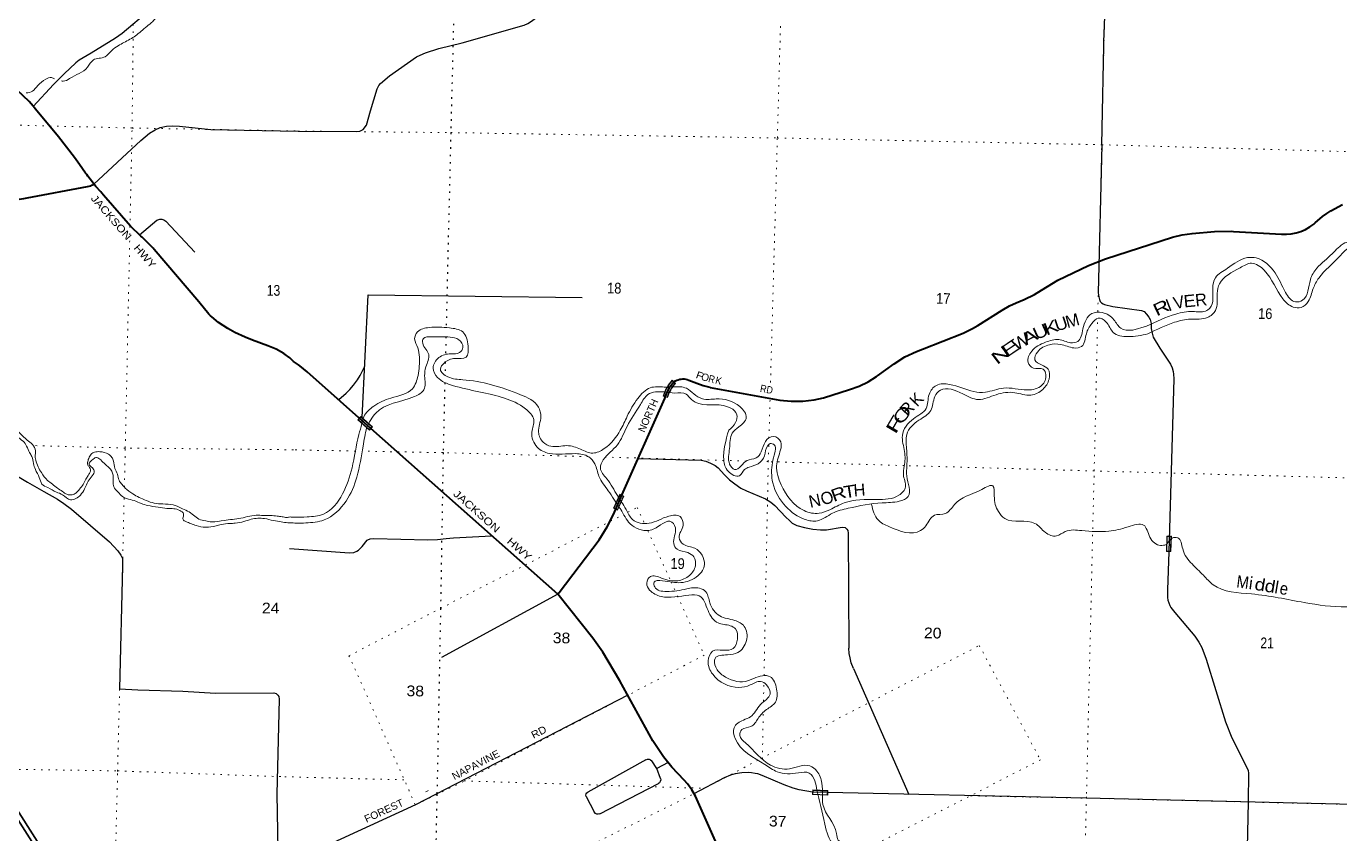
# Model space of a CAD drawing. Header units: feet. Extents: x -518066 to -250644, y -364975 to -177792.
# Drawn here: x -477244 to -455800, y -329137 to -315960 of the extents above; entities that cross this region are included whole.
import ezdxf
from ezdxf.enums import TextEntityAlignment as Align

# ---------------------------------------------------------------- set-up
doc = ezdxf.new("R2010")
doc.units = ezdxf.units.FT
doc.header["$LTSCALE"] = 80
doc.linetypes.add('DOTTED', pattern=[1.5, 0.3, -1.2])
for name, color, linetype, lineweight in [('18', 7, 'Continuous', 35), ('26', 7, 'Continuous', 40), ('29', 7, 'Continuous', 25), ('30', 7, 'Continuous', 13), ('31', 7, 'Continuous', 13), ('39', 7, 'Continuous', 13), ('41', 7, 'Continuous', 13), ('6', 7, 'DOTTED', 25), ('61', 7, 'Continuous', 13), ('7', 7, 'DOTTED', 13)]:
    doc.layers.add(name, color=color, linetype=linetype, lineweight=lineweight)
doc.layers.add('27', color=7, linetype='Continuous')

msp = doc.modelspace()

# ---------------------------------------------------------------- linework, layer by layer
at = {"layer": '18'}
for points in [[(-476594.17, -330004.58), (-479014.85, -326202.63), (-479027.69, -326182.47), (-479045.99, -326152.63), (-479156.45, -325972.57), (-479276.67, -325727.52), (-479288.78, -325702.84), (-479299.7, -325677.52), (-479520.97, -325164.24), (-480303.14, -323349.87)], [(-477002.67, -329502.63), (-479078.11, -326242.91), (-479089.29, -326225.36), (-479109.19, -326192.91), (-479221.97, -326009.08), (-479345.59, -325757.1), (-479357.86, -325732.07), (-479368.63, -325707.1), (-479598.41, -325174.09), (-480313.53, -323515.25)]]:
    msp.add_lwpolyline(points, dxfattribs=at)
at = {"layer": '26'}
msp.add_line((-468563.83, -325226.13), (-471616.12, -322523.04), dxfattribs=at)
for points in [[(-472883.3, -321428.41), (-472943.52, -321373.32), (-472976.99, -321342.93), (-472993.52, -321331.86), (-473037.94, -321302.13), (-473165.38, -321231.25), (-473299.53, -321174.09), (-473549.21, -321080.85), (-473672.2, -321034.87), (-473838.65, -320955.01), (-473956.12, -320892.41), (-474104.17, -320795.13), (-474216.25, -320703.38), (-474238.71, -320684.99), (-474261.42, -320657.91), (-474428.92, -320458.13), (-475154.24, -319604.82), (-475173.79, -319581.82), (-475200.49, -319555.12), (-475321.64, -319433.98), (-475352.68, -319402.94), (-475371.64, -319384.69), (-475542.62, -319220.08), (-475981.02, -318713.45), (-476009.15, -318680.93), (-476025.25, -318663.45), (-476109.23, -318572.26), (-476238.22, -318405.29), (-476257.34, -318380.54), (-476275.81, -318355.29), (-476376.1, -318218.23), (-476456.44, -318098.97), (-476716.16, -317766.4), (-477093.3, -317312.79), (-477114.09, -317287.79), (-477134.24, -317262.79), (-477199.38, -317189.21), (-477393.77, -317001.36)], [(-476140.51, -318534.9), (-476147.23, -318539.96), (-476164.92, -318551.35), (-476183.69, -318560.82), (-476198.7, -318566.52), (-476222.7, -318573.36), (-476248.7, -318578.3), (-477237.64, -318765.84), (-477264.57, -318770.95), (-477287.64, -318774.59), (-477356.96, -318785.55), (-477433.12, -318780.66), (-480826.35, -318207.36)], [(-466671.69, -321764.72), (-466645.06, -321747.35), (-466623.78, -321736.32), (-466600.27, -321727.1), (-466575.93, -321720.4), (-466551.03, -321716.27), (-466525.82, -321714.77), (-466500.6, -321715.91), (-466478, -321719.32), (-466453.07, -321725.46), (-466428, -321735.01), (-466381.85, -321752.58), (-466297.36, -321786.66), (-466193.56, -321824.62), (-466086.37, -321851.53), (-466078.91, -321852.97), (-464941.93, -322062.64), (-464754.82, -322080.01), (-464566.92, -322077.73), (-464380.29, -322055.83), (-464226.95, -322022.68), (-463801.88, -321886.82), (-463648.47, -321831.58), (-463501.68, -321760.6), (-463363.11, -321674.67), (-463346.76, -321663.16), (-463076.02, -321466.21), (-462898.32, -321356.92), (-462710.17, -321266.8), (-462611.41, -321228.75), (-461949.91, -320966.74), (-461793.64, -320894.46), (-461706.56, -320845.07), (-461309.92, -320592.96), (-461193.83, -320524.72), (-461083.46, -320473.87), (-460954.81, -320421.05), (-460782.13, -320336.23), (-460737.6, -320310.56), (-460401.56, -320104.07), (-459901.07, -319862.88), (-459623.61, -319755.69), (-458531.04, -319403.41), (-458371.87, -319362.92), (-458209.71, -319339.32), (-457847.04, -319310.93), (-457566.78, -319305.68), (-457532.29, -319307.07), (-456753.16, -319354.11), (-456671.85, -319354.88), (-456590.91, -319347.15), (-456511.22, -319331), (-456433.65, -319306.61), (-456359.06, -319274.25), (-456288.26, -319234.27), (-456222.02, -319187.1), (-456201.33, -319170.08), (-456080.38, -319065.01), (-456012.82, -319013.14), (-455947.09, -318972.41), (-455753.85, -318870.37)], [(-471616.12, -322523.04), (-472656.83, -321601.4), (-472780.01, -321502.2), (-472801.64, -321486.86), (-472883.3, -321428.41)], [(-467519.82, -323611.45), (-466821.35, -322036.36), (-466790.18, -321955.9), (-466736.15, -321843.93), (-466671.69, -321764.72)], [(-468563.83, -325226.13), (-468544.89, -325201.13), (-467891.67, -324338.93), (-467759.22, -324127.55), (-467659.58, -323926.6), (-467519.82, -323611.45)], [(-463998.62, -333759.22), (-464038.89, -333647.79), (-466316.92, -328524.66), (-466378.84, -328420.11), (-466451.34, -328322.61), (-466505.4, -328261.81), (-466705.77, -328048.99), (-466839.43, -327882.25), (-467014.99, -327618.92), (-467554.12, -326643.09), (-467832.55, -326175.84), (-467996.42, -325944.86), (-468563.83, -325226.13)]]:
    msp.add_lwpolyline(points, dxfattribs=at)
at = {"layer": '29'}
for p, q in [((-459687.03, -317893.63), (-459644.95, -316013.35)), ((-459687.03, -317893.63), (-459743.88, -320309.72)), ((-467260.36, -323012.3), (-466225.79, -323043.2)), ((-475672.69, -324771.73), (-475721.14, -326773.55)), ((-468563.83, -325226.13), (-470466.61, -326263.13)), ((-463737.74, -326438.89), (-462834.07, -328498.28)), ((-467130.28, -327930.78), (-468075.91, -328456.01)), ((-466949.33, -328072.39), (-467033.73, -327945.15)), ((-466766.59, -327973.11), (-466949.33, -328072.39)), ((-466887.65, -328234.18), (-466949.33, -328072.39)), ((-467877.91, -328810.25), (-466923.28, -328318.02)), ((-468104.37, -328531.44), (-467972.04, -328782.1)), ((-457296.21, -328619.05), (-457411.61, -334450.61))]:
    msp.add_line(p, q, dxfattribs=at)
for points in [[(-462206.26, -312591.5), (-459706.65, -312649.85), (-459690.29, -312650.24), (-459673.11, -312653.87), (-459662.38, -312661.92), (-459648.56, -312677.17), (-459625.21, -312719.83), (-459601.94, -312766.52), (-459588.61, -312804.15), (-459644.95, -316013.35)], [(-475229.47, -315695.38), (-475677.78, -316080.25), (-475785.47, -316153.52), (-476186.06, -316399.17), (-476379.89, -316515.53), (-476435.89, -316554.31), (-476625.42, -316735.32), (-476802.02, -316912.01), (-477129.38, -317269.71)], [(-472805.74, -317669.61), (-471853.44, -317678.86), (-471797.37, -317669.04), (-471741.29, -317642.86), (-471688.93, -317574.13), (-471621.63, -317342.25), (-471516.94, -316983.2), (-471490.78, -316928.5), (-471460.87, -316894.84), (-471315.04, -316766.27), (-470873.85, -316459.58), (-470814.03, -316431.06), (-470724.3, -316393.66), (-470507.43, -316324.94), (-470126.06, -316227.69), (-469116.56, -315943.45), (-469054.86, -315913.99), (-468997.85, -315876.59), (-468928.85, -315825.21)], [(-476140.51, -318534.9), (-475374.11, -317825.66), (-475230.36, -317704.98), (-475137.21, -317648.96), (-475058.06, -317612.32), (-474956.29, -317588.63), (-474859.92, -317584.31), (-474745.23, -317588.63), (-474232.65, -317644.65), (-473685.61, -317653.27), (-472805.72, -317669.06)], [(-475393.85, -319363.31), (-475110.82, -319125.01), (-475065.6, -319109.92), (-475031.14, -319109.92), (-474996.68, -319120.7), (-474966.52, -319142.25), (-474494.86, -319648.63)], [(-471759.54, -322343.47), (-471662.38, -320343.78), (-468170.6, -320386.22)], [(-459743.88, -320309.72), (-459736.01, -320374.64), (-459722.93, -320418.6), (-459709.83, -320451.33), (-459687.4, -320473.77), (-459663.09, -320490.6), (-459640.66, -320500.89), (-459506.04, -320534.56), (-459034.85, -320598.15), (-458995.59, -320616.86), (-458952.58, -320658), (-458918.93, -320704.76), (-458896.49, -320744.04), (-458881.53, -320809.5), (-458877.79, -320893.67), (-458864.7, -320969.41), (-458844.14, -321032.07), (-458739.43, -321215.37), (-458563.67, -321473.48), (-458533.75, -321534.26), (-458518.8, -321593.18), (-458513.18, -321637.13), (-458511.56, -321713.1)], [(-472143, -322050.22), (-472019.17, -321949.18), (-471959.35, -321889.33), (-471899.52, -321816.4), (-471835.96, -321730.38), (-471794.83, -321657.44), (-471718.18, -321505.97)], [(-458511.56, -321713.1), (-458592.2, -324533.96), (-458609.96, -325155.35)], [(-478247.46, -322813), (-478189.3, -322825.93), (-478140.84, -322845.33), (-477787.63, -323022.02), (-477747.79, -323047.88), (-477533.5, -323207.34), (-477444.12, -323269.82), (-477223.36, -323401.27), (-476956.3, -323552.11), (-476736.62, -323677.09), (-476628.94, -323746.03), (-476504.02, -323840.85), (-475888.06, -324370.94), (-475750.23, -324521.77), (-475698.53, -324590.72), (-475672.69, -324646.75), (-475672.69, -324771.73)], [(-466225.79, -323043.2), (-466151.74, -323056.25), (-466071.35, -323087.11), (-465998.44, -323125.45), (-465947.96, -323165.65), (-465843.27, -323281.6), (-465764.75, -323359.21), (-465675.01, -323427.47), (-465575.93, -323497.6), (-465484.32, -323543.41), (-465173.98, -323674.32), (-465087.98, -323726.69), (-465024.42, -323782.79), (-464844.95, -323969.8), (-464785.12, -324027.78), (-464740.25, -324067.05), (-464708.47, -324085.75), (-464661.73, -324104.45), (-464538.35, -324139.98), (-464401.87, -324166.17), (-464276.61, -324179.25), (-464179.4, -324175.51), (-463921.41, -324134.37), (-463876.54, -324140.92), (-463846.63, -324164.29), (-463831.67, -324189.55), (-463824.65, -324231.67)], [(-472946.29, -324480.98), (-471964.95, -324552.81), (-471897.65, -324545.33), (-471845.31, -324526.63), (-471819.13, -324510.73), (-471763.05, -324448.08), (-471677.05, -324347.1), (-471665.83, -324340.55), (-471628.44, -324324.66), (-471572.36, -324320.91), (-470689.95, -324339.62), (-470532.92, -324335.88), (-470390.83, -324320.91), (-470271.18, -324309.69), (-469646.77, -324276.03)], [(-463824.65, -324231.67), (-463823.76, -324239.95), (-463813.71, -326106.94)], [(-458609.96, -325155.35), (-458610.43, -325282.93), (-458604.82, -325324.08), (-458591.71, -325367.13), (-458574.9, -325411.98), (-458558.08, -325443.78), (-458494.48, -325524.24), (-458165.41, -325913.27), (-458101.85, -326009.56), (-458053.22, -326100.3), (-457978.43, -326287.34), (-457664.32, -327312.28), (-457559.61, -327574.13), (-457335.24, -328023.01), (-457297.85, -328107.16), (-457290.37, -328150.19), (-457297.93, -328619.01)], [(-463737.74, -326438.89), (-463774.58, -326348.04), (-463795.15, -326267.62), (-463808.23, -326196.55), (-463813.71, -326106.94)], [(-475721.14, -326773.55), (-475424.1, -326786.37), (-474686.3, -326808.86), (-474155.19, -326843.05), (-473204.48, -326835.82)], [(-473204.48, -326835.81), (-473163.61, -326851.12), (-473137.76, -326874.82), (-473122.69, -326896.37), (-473117.38, -326941.27)], [(-473117.38, -326941.27), (-473152.24, -328491.63), (-473133.28, -329703.12)], [(-467425.25, -326876.53), (-470891.73, -328664.93), (-473053.2, -329661.92)], [(-467130.28, -327930.78), (-467104.26, -327922.74), (-467075.3, -327921.34), (-467051.91, -327929.28), (-467033.73, -327945.15)], [(-466887.65, -328234.18), (-466884.59, -328259.36), (-466893.95, -328286.01), (-466906.09, -328305.18), (-466923.28, -328318.02)], [(-464407.47, -328459.61), (-464626.17, -328422.54), (-464725.25, -328395.43), (-464872.95, -328340.25), (-465231.9, -328186.9), (-465302.94, -328161.66), (-465342.2, -328152.31), (-465403.9, -328141.09), (-465452.51, -328138.28), (-465560.94, -328142.96), (-465673.12, -328160.72), (-465747.89, -328182.23), (-465848.85, -328224.31), (-466346.15, -328486.13)], [(-468104.37, -328531.44), (-468107.27, -328509.49), (-468103.53, -328487.98), (-468092.32, -328471.15), (-468075.91, -328456.01)], [(-441495.27, -328988.48), (-444066, -328920.3), (-449318.5, -328786.04), (-454655.84, -328682.41), (-459938.58, -328555.65), (-464407.47, -328459.61)], [(-467877.91, -328810.25), (-467910.04, -328819.93), (-467931.54, -328819), (-467952.1, -328806.84), (-467972.04, -328782.1)]]:
    msp.add_lwpolyline(points, dxfattribs=at)
at = {"layer": '31'}
for p, q in [((-458548.78, -324281.54), (-458555.77, -324531.44)), ((-458555.77, -324531.44), (-458630.74, -324529.34)), ((-464405.21, -328422.83), (-464155.43, -328433.23)), ((-464155.43, -328433.23), (-464158.56, -328508.16))]:
    msp.add_line(p, q, dxfattribs=at)
for points in [[(-458630.74, -324529.34), (-458623.75, -324279.44), (-458548.78, -324281.54)], [(-464158.56, -328508.16), (-464408.34, -328497.76), (-464405.21, -328422.83)]]:
    msp.add_lwpolyline(points, dxfattribs=at)
for points in [[(-458556.99, -324289.31), (-458615.97, -324287.65), (-458622.52, -324521.56), (-458563.54, -324523.22)], [(-464163.75, -328440.89), (-464397.54, -328431.15), (-464400.01, -328490.09), (-464166.22, -328499.83)]]:
    msp.add_lwpolyline(points, close=True, dxfattribs=at)
at = {"layer": '39'}
msp.add_line((-459177.63, -320921.05), (-458953.56, -320852.42), dxfattribs=at)
for points in [[(-476671.13, -316849.22), (-476640.1, -316855.3), (-476537.35, -316812.28), (-476244.53, -316626.8), (-476149, -316509.38), (-475957.9, -316457.32), (-475848.48, -316354.12), (-475745.36, -316276.95), (-475551.7, -316172.7), (-475462.83, -316115.46), (-475276.67, -315962.92), (-475179.52, -315881.67), (-475122.67, -315818.04), (-475014.85, -315698.18)], [(-458953.56, -320852.42), (-458474.53, -320656.33), (-458198.83, -320615.05), (-457991.94, -320606.7), (-457918.83, -320557.77), (-457873.11, -320237.07), (-457827.94, -320063.05), (-457634.59, -319909.77), (-457306.38, -319734.79), (-457163.99, -319741.36), (-456857.05, -319981.97), (-456683.99, -320302.57), (-456522.1, -320458.19), (-456407.2, -320430.11), (-456278.9, -320092.8), (-456173.32, -319907.8), (-455922.32, -319671.16), (-455716.55, -319496), (-455536.64, -319422.86), (-455399.11, -319131.93), (-455282.08, -318981.3), (-455168.73, -318927.07), (-455118.52, -318809.4), (-454984.93, -318745.48), (-454762.83, -318785.63), (-454658.7, -318799.55), (-454599.01, -318714.21), (-454568.37, -318568.07), (-454401.54, -318323.88), (-454168.2, -318179.36), (-453947.48, -318183.31), (-453781.42, -318214.42), (-453556.39, -318085.82), (-453266.25, -317791.6), (-453130.61, -317609.15), (-452962.19, -317389.11), (-452936.85, -317086.13), (-452836.45, -316852.81), (-452726.94, -316557.37), (-452636.51, -316319.85), (-452468.91, -316262.57), (-452208.86, -316313.45), (-452077.02, -316349.97), (-452027.61, -316278.51), (-452019.05, -316164.85)], [(-451936.4, -316166.66), (-451939.11, -316212.9), (-451955.25, -316388.32), (-452073.2, -316476.64), (-452311.39, -316438.21), (-452462.67, -316365.17), (-452562.35, -316441.75), (-452678.09, -316749.15), (-452804.28, -317080.47), (-452804.46, -317321.6), (-452919.83, -317492.36), (-453126.4, -317713.72), (-453214.06, -317907.08), (-453498.91, -318243.59), (-453759.44, -318335.38), (-453984.75, -318248.96), (-454173.54, -318255.62), (-454363.26, -318431.07), (-454511.17, -318741.91), (-454565.39, -318974.04), (-454679.34, -318947.89), (-454838.37, -318858.63), (-454960.38, -318834.34), (-455036.02, -318913.37), (-455118.06, -319014.38), (-455237.46, -319070.52), (-455291.21, -319159.99), (-455364.61, -319341.54), (-455477.73, -319498.26), (-455645.61, -319571.62), (-455802.66, -319715.5), (-456142, -320069.13), (-456233.26, -320238.3), (-456313.24, -320451.89), (-456429.36, -320550.28), (-456559.69, -320541.92), (-456728.01, -320410.3), (-457033, -319942.65), (-457241.74, -319826.37), (-457427.7, -319901.41), (-457763.4, -320160.66), (-457800.34, -320322.77), (-457829.16, -320595.55), (-457959.64, -320711.77), (-458233.1, -320739.03), (-458496.93, -320790.57), (-458931.85, -320978.47)], [(-477244.23, -317048.41), (-477143.28, -317020.29), (-477056.03, -316926.88), (-476924.55, -316823.93), (-476834.01, -316796.84), (-476781.16, -316818.49)], [(-466688.54, -321845.41), (-466466.15, -321867.62), (-466343.31, -321960.25), (-466206.19, -322039.07), (-465981.42, -322041.08), (-465596.21, -322166.54), (-465488.92, -322345.3), (-465612, -322497.83), (-465718.12, -322598.41), (-465762.69, -322852.82), (-465761.03, -323104.04), (-465680.3, -323193.91), (-465576.99, -323139.49), (-465474.98, -323044.86), (-465327.74, -323003.29), (-465245.76, -322906.29), (-465176.58, -322736.72), (-465046.66, -322652.64), (-464925.76, -322741.21), (-464930, -322869.75), (-464994.77, -323131.83), (-464917.91, -323444.69), (-464545.83, -323863.3), (-464299.72, -323907.9), (-464124.06, -323848.75), (-463891.32, -323738.37), (-463362.44, -323681.53), (-462995.92, -323611.74), (-462889.17, -323474.99), (-462923.87, -323277.44), (-462909.45, -323141.05), (-462905.26, -322899.98), (-462940.82, -322636.1), (-462759.46, -322364.04), (-462553.83, -322196.91), (-462503.66, -321966.72), (-462384.7, -321820.15), (-462171.65, -321803.87), (-461772.26, -321921.54), (-461585.75, -321930.91), (-461291.54, -321863.84), (-460900.68, -321894.95), (-460662.47, -321816.83), (-460599.27, -321645.14), (-460639.87, -321556), (-460802.12, -321537.01), (-460886.83, -321445.07), (-460829.45, -321261.22), (-460604.13, -321116.55), (-460386.58, -321072.22), (-460194.79, -321123.88), (-460078.03, -321103.87), (-459992.16, -320898.43), (-459849.34, -320649.79), (-459676.43, -320632.8), (-459485.75, -320748.74), (-459375.76, -320887.36), (-459177.63, -320921.05)], [(-458931.85, -320978.47), (-459261.72, -321024.04), (-459497.38, -320955.52), (-459616.81, -320782.57), (-459742.21, -320722.05), (-459848.12, -320810.58), (-459937.34, -320977.78), (-460015.21, -321185.37), (-460140.07, -321209.26), (-460359.85, -321151.07), (-460540.59, -321155.87), (-460735.38, -321276.97), (-460775.71, -321402.85), (-460670.75, -321485.11), (-460561.58, -321555.39), (-460546.31, -321716.42), (-460647.6, -321885.42), (-460841.94, -321980.4), (-461106.18, -321939.5), (-461409.84, -321972.24), (-461698.24, -322051.48), (-461955.56, -321958.45), (-462317.8, -321897.7), (-462409.95, -322002.56), (-462476.13, -322230.46), (-462669.55, -322387.76), (-462868.27, -322619.31), (-462872.29, -322850.33), (-462867.14, -323131.76), (-462868.1, -323302.55), (-462845.74, -323632.51), (-462991.61, -323710.28), (-463273.09, -323737.39), (-463824.6, -323825.98), (-464082.94, -323907.76), (-464327.93, -324029.97), (-464528.28, -324008.3), (-464843.72, -323795.67), (-465055.84, -323412.07), (-465062.12, -323080.39), (-465023.21, -322920.33), (-465019.28, -322809.87), (-465082.79, -322768.54), (-465139.54, -322799.68), (-465190.66, -322969.57), (-465297.27, -323098.28), (-465442.76, -323153.95), (-465515.69, -323192.84), (-465601.75, -323293.78), (-465784.54, -323222.42), (-465856.2, -323036.03), (-465775.55, -322553.18)], [(-471764, -322444.12), (-471733.1, -322333.95), (-471569.47, -322158.03), (-471292.19, -322026.35), (-470938.29, -321873.93), (-470848.27, -321660.53), (-470826.94, -321357.47), (-470850.45, -321208.35), (-470904.12, -321062.7), (-470855.94, -320947.01), (-470666.03, -320876.06), (-470334.95, -320881.99), (-470119.28, -320946.14), (-470031.03, -321180.82), (-470064.27, -321361.08), (-470241.27, -321382.03), (-470423.19, -321455.13), (-470483.16, -321556.54), (-470362.89, -321681.28), (-470118.82, -321727.85), (-469177.67, -321971.78), (-468882.11, -322174.01), (-468842.7, -322331.45), (-468881.18, -322581.96), (-468803.78, -322748.12), (-468680.49, -322814.63), (-468417.35, -322803.27), (-468197.57, -322861.46), (-467993.94, -322925.4), (-467808.01, -322852.36), (-467545.86, -322551.61), (-467433.53, -322324.54), (-467261.89, -322034.22), (-467056.12, -321859.06), (-466827.09, -321847.09), (-466688.54, -321845.41)], [(-467561.8, -323810.81), (-467741.73, -323542.82), (-467894.12, -323302.96), (-467962.9, -323102.79), (-468061.24, -322986.49), (-468275.11, -322934.43), (-468704.58, -322930.75), (-468903.53, -322828.73), (-468989.6, -322584.03), (-468958.02, -322383.65), (-469095.33, -322200.33), (-469437.57, -322027.41), (-470283.03, -321821.37), (-470529.64, -321690.35), (-470601.27, -321538.35), (-470507.97, -321367.21), (-470312.18, -321304.4), (-470169.33, -321284.85), (-470115.69, -321201.41), (-470183.76, -321075.6), (-470323.52, -321032.91), (-470634.54, -321027.34), (-470759.43, -321053.24), (-470770.86, -321133.41), (-470673.71, -321318.02), (-470719.31, -321516.14), (-470739.98, -321666.49), (-470751.92, -321891.34), (-470904.33, -321999.13), (-471539.32, -322271.1), (-471689.23, -322512.88)], [(-466823.01, -321923.75), (-467096.2, -321970.88), (-467217.41, -322131.48), (-467434.39, -322489.31), (-467594.2, -322791.89), (-467825.27, -323036.93), (-467871.68, -323166.72), (-467766.4, -323345.44), (-467592.5, -323617.83), (-467525.14, -323725.9)], [(-465775.55, -322553.18), (-465662.92, -322424.57), (-465642.66, -322298.34), (-465743.14, -322190.03), (-466261.73, -322116.44), (-466383.04, -322051.97), (-466469.83, -321964.01), (-466658.17, -321944.56), (-466823.01, -321923.75)], [(-478691.38, -322817.12), (-478657.17, -322725.92), (-478629.9, -322615.75), (-478606.78, -322517.59), (-478541.52, -322417.9), (-478474.69, -322358.4), (-478363.77, -322301.41), (-478224.94, -322260.81), (-477878.74, -322146.25), (-477806.42, -322135.02), (-477714.2, -322138.09), (-477678.23, -322150.55), (-477622.89, -322225.51), (-477601.57, -322294.05), (-477568.77, -322412.94), (-477457.45, -322504.6), (-477344.21, -322604.32), (-477227.05, -322712.13), (-477143.59, -322783.38), (-477092.57, -322886.41), (-477097.29, -322952.65), (-477090.23, -323041.11), (-477051.3, -323150.03), (-476998.16, -323243.04), (-476895.25, -323370.77), (-476817.68, -323429.91), (-476736.16, -323495.12), (-476654.55, -323552.29), (-476580.83, -323597.33), (-476496.7, -323606.32), (-476434.2, -323576.91), (-476373.35, -323513.32), (-476314.34, -323435.66), (-476269.29, -323349.79), (-476234.57, -323291.94), (-476207.98, -323244.03), (-476193.44, -323198), (-476211.05, -323157.62), (-476236.73, -323121.17), (-476242.29, -323078.92), (-476225.53, -323012.82), (-476184.66, -322942.98), (-476128.14, -322909.48), (-476041.82, -322902.43), (-475903.85, -322940.17), (-475846.28, -322995.06), (-475818.86, -323055.63), (-475798.09, -323174.39), (-475757, -323269.27), (-475729.99, -323368.01), (-475680.6, -323436.87), (-475629.09, -323495.71), (-475505.76, -323589.52), (-475288.34, -323698.47), (-475156.45, -323742.16), (-475016.2, -323755.81), (-474843.9, -323771.84), (-474718.09, -323821.49), (-474612.33, -323870.91), (-474512.78, -323938.33), (-474427.23, -324001.58), (-474315.26, -324032.99), (-474215.12, -324046.19), (-474014.33, -324024.37), (-473741.17, -323987.32), (-473451.84, -323938.4), (-473357.65, -323945.5), (-473259.35, -323942.6), (-473149.16, -323953.91), (-473067.03, -323962.88)], [(-472936.84, -324062), (-472973.85, -324062.37), (-473081.99, -324047.08), (-473208.1, -324025.55), (-473356.17, -323993.72), (-473570.89, -324005.33), (-473691.62, -324042.12), (-473834.31, -324068.61), (-473916.59, -324073.7), (-474061.17, -324090.13), (-474145.65, -324113.27), (-474314.34, -324133.44), (-474472.5, -324107.53), (-474558.38, -324074.4), (-474638.26, -324043.36), (-474684.04, -324010.7), (-474679.44, -323956.51), (-474677.02, -323918.38), (-474738.58, -323861.43), (-474836.53, -323832.19), (-474948.78, -323826.89), (-475088.96, -323807.21), (-475263.14, -323779.1), (-475365.11, -323749.82), (-475482.9, -323700.26), (-475606.9, -323668.71), (-475674.71, -323633.79), (-475746.14, -323562.67), (-475815.37, -323473.49), (-475827.38, -323286.54), (-475846.74, -323222.04), (-475898.2, -323159.18), (-475955.81, -323108.31), (-476029.24, -323037.16), (-476095.01, -322998.24), (-476153.44, -323023.69), (-476216.57, -323111.35), (-476182.89, -323149.91), (-476133.48, -323216.76), (-476168.42, -323294.7), (-476233.57, -323384.35), (-476291.04, -323506.23), (-476360.36, -323609.89), (-476433.18, -323667.31), (-476521.63, -323686.39), (-476651.13, -323606.57), (-476752.92, -323561.21), (-476890.52, -323489.34), (-476988.15, -323429.97), (-477031.12, -323323.01), (-477095.88, -323191.71), (-477124.91, -323094.95), (-477153.73, -322978.12), (-477191.17, -322917.43), (-477238.15, -322810.43), (-477297.46, -322731.41), (-477388.9, -322656.04), (-477497.97, -322542.31), (-477603.27, -322450.71), (-477652.49, -322365.78), (-477679.56, -322273.07), (-477741.23, -322226.16), (-477893.65, -322226.43), (-478028.64, -322283.14), (-478197.72, -322339.46), (-478360.72, -322389.83), (-478478.05, -322482.9), (-478567.81, -322622.49), (-478647.56, -322818.21)], [(-471689.23, -322512.88), (-471745.39, -322809.98), (-471846.53, -323316.58), (-472021.92, -323707.3), (-472380.56, -324016.37), (-472682.49, -324065.22), (-472832.96, -324068.08), (-472937.7, -324061.95)], [(-472935.49, -323967.55), (-472863.79, -323971.98), (-472658.7, -323967.18), (-472390.92, -323919.73), (-472082.13, -323591.68), (-471926.25, -323168.46), (-471814.41, -322623.87), (-471764, -322444.12)], [(-463445.49, -323763.87), (-463338.14, -324015.55), (-463159.39, -324125.25), (-462642.68, -324190.77), (-462556.97, -324109.92), (-462417.52, -323939.6), (-462238.38, -323910.65), (-462091.32, -323764.58), (-461641.43, -323517.43), (-461461.76, -323458.35), (-461440.55, -323623.52), (-461372.74, -323879.94), (-461268.35, -323994.34), (-460775.92, -324071.48), (-460605.87, -324219.21), (-460426.22, -324276.69), (-460280.46, -324204.95), (-460013.23, -324189.64), (-459569.82, -324199.59), (-459255.47, -324128.86), (-459002.04, -324099.23), (-458899.12, -324298.01), (-458724.84, -324433.76), (-458632.94, -324419.39)], [(-467526.08, -323724.39), (-467451.9, -323843.41), (-467346.37, -324008.07), (-467076.46, -324069.17), (-466753.32, -323954.38), (-466570.79, -323961.67), (-466521.06, -324103.23), (-466586.79, -324305.01), (-466520.38, -324410.7), (-466326.86, -324478.47), (-466172.92, -324744.47), (-466276.42, -324925.48), (-466555.39, -325039.05), (-466857.96, -325009.52), (-466994.86, -325033.19), (-466984.15, -325109.74), (-466792.74, -325183.5), (-466460.82, -325141.22), (-466253.87, -325128.85), (-466148.57, -325191.02), (-466083.45, -325371.03), (-465920.54, -325582.94), (-465676.92, -325655.63), (-465522.05, -325752.85), (-465485.93, -325984.59), (-465625.8, -326179.02), (-465797.09, -326218.15), (-465998.8, -326274.82), (-465987.27, -326419.71), (-465867.17, -326554.49), (-465503.54, -326651.43), (-465224.93, -326557.96), (-465100.76, -326574.25), (-464993.89, -326777.11), (-465013.68, -326991.78), (-465158.28, -327111.77), (-465297.31, -327257.98), (-465413.99, -327388.52), (-465561.38, -327438.13), (-465595.16, -327533.98), (-465502.91, -327654.19), (-465091.72, -328017.24), (-464783.65, -328077.02), (-464453.63, -328028.67), (-464334.7, -328115.2), (-464255.82, -328311.54), (-464245.57, -328509.11)], [(-473067.03, -323962.88), (-472994.97, -323975.75), (-472935.46, -323967.55)], [(-464336.59, -328423.62), (-464371.57, -328273.29), (-464461.71, -328147.09), (-464636.28, -328143.96), (-464985.22, -328125.65), (-465185.93, -328009.53), (-465672.24, -327580.83), (-465687.3, -327407.74), (-465536.58, -327281.83), (-465419.22, -327227.67), (-465255.17, -327027.64), (-465101.67, -326857.57), (-465157.28, -326707.87), (-465254.66, -326651.87), (-465426.27, -326709.08), (-465609.63, -326750.01), (-466037.45, -326535.37), (-466111.93, -326317.01), (-466040.95, -326159.53), (-465864.02, -326142.6), (-465700.93, -326113.37), (-465634.07, -325961.84), (-465665.28, -325794.49), (-465750.69, -325742.72), (-465948.61, -325696.98), (-466113.71, -325495.08), (-466256.07, -325255.41), (-466424.44, -325242.35), (-466880.46, -325264.32), (-467067.33, -325160.5), (-467113.53, -325047.14), (-467055.46, -324939.66), (-466873.25, -324965.03), (-466605.03, -325008.02), (-466416.88, -324922.97), (-466319.75, -324761.94), (-466345.4, -324620.81), (-466442.5, -324548.74), (-466618.17, -324493.35), (-466672.78, -324401.94), (-466660.55, -324275.56), (-466646.2, -324143.19), (-466734.68, -324037.11), (-466888.3, -324098.66), (-467082.54, -324187.62), (-467385.72, -324077.7), (-467538.25, -323845.88), (-467563.77, -323807.87)], [(-458633.88, -324420.12), (-458491.71, -324301.29), (-458445.67, -324308.14), (-458364.5, -324488.44), (-458212.21, -324734.32), (-458026.74, -324918.5), (-457866.86, -325074.09), (-457241.21, -325223.95), (-456378.54, -325363.99), (-455689.3, -325434.61), (-455135.74, -325344.05), (-454425.68, -325025.19), (-454065.96, -324884.94), (-453310.28, -324713.6), (-452884.35, -324574.53), (-452618.23, -324506.95), (-452223.94, -324572.29), (-452056.8, -324541.12), (-451935.38, -324368.47), (-451689.23, -324179.97), (-451482.75, -324079.17), (-451325.42, -324150.31), (-451069.27, -324195.09), (-450942.96, -324203.38), (-450687.22, -324155.71), (-450437.9, -324246.59), (-450191.32, -324379.61), (-450017.66, -324434.97), (-449734.63, -324434.01), (-449393.98, -324351.69), (-449208.24, -324405.25), (-449054.05, -324426.1), (-448657.74, -324374.92), (-448345.21, -324408.65), (-447849.92, -324552.16), (-447506.38, -324765.3), (-447349.76, -324993.17), (-447132.41, -325075.43), (-446951.14, -325155.04), (-446683.97, -325258.29), (-446056.7, -325430.28), (-445479.54, -325482.82), (-445109.07, -325417.11), (-444719.76, -325422.08), (-444511.52, -325335.38), (-444323.16, -325238.28), (-444052.53, -325142.65), (-443683.97, -325070.88), (-443600.98, -324915.62), (-443420.39, -324687.76), (-443135.74, -324708.93), (-442980.46, -324667.51), (-442823.01, -324616.07), (-442594.78, -324650.3), (-442368.86, -324586.02), (-442170.75, -324505.17), (-441889.66, -324500.16), (-441644.92, -324508.56), (-441538.09, -324482.34), (-441407.82, -324428.07)], [(-463233.26, -330916.1), (-463291.35, -330677.94), (-463649.67, -330506.74), (-464035.13, -330280.8), (-463978.95, -330050.71), (-463785.46, -329889.39), (-463657.23, -329787.2), (-463660.65, -329521.88), (-463789.37, -329421.11), (-464056.47, -329313.84), (-464207.22, -328979.57), (-464336.59, -328423.62)], [(-464245.58, -328509.04), (-464237.78, -328659.51), (-464015.2, -329133.72), (-463986.95, -329240.73), (-463829.16, -329285.76), (-463660.07, -329373.18), (-463547.17, -329690.7), (-463612.83, -329888.47), (-463802.98, -329973.48), (-463938.77, -330163.96), (-463883.23, -330317.68), (-463658.09, -330414.15), (-463134.73, -330674.71), (-463094.39, -330894.47), (-463178.72, -331242.62), (-463149.04, -331498.36), (-463136.89, -331838.18), (-463320.15, -332104.18), (-463640.24, -332389.82), (-463750.64, -332620.95), (-463723.42, -332902.77), (-463550.97, -333142.98), (-463253.46, -333463.8), (-463100.79, -333723.91)]]:
    msp.add_spline(points, degree=3, dxfattribs=at)
at = {"layer": '6'}
for p, q in [((-470393.38, -321027.88), (-470400.34, -321319.06)), ((-470403.27, -321441.37), (-470408.4, -321656.37))]:
    msp.add_line(p, q, dxfattribs=at)
for points in [[(-470266.33, -315797.8), (-470313.68, -317695.28), (-470389.76, -320876.52)], [(-470411.23, -321774.47), (-470438.57, -322917.79), (-470480.73, -325459.07), (-470539.48, -328492.39), (-470584.06, -330595.55), (-470627.8, -332650.51), (-470644.67, -333620.8), (-470762.05, -338873.59)]]:
    msp.add_lwpolyline(points, dxfattribs=at)
at = {"layer": '61'}
for p, q in [((-466697.89, -321747.14), (-466653.33, -321787.75)), ((-466697.77, -321736.43), (-466642.34, -321786.96)), ((-466774.64, -322019.94), (-466846.62, -321998.86)), ((-466779.29, -322010.24), (-466836.83, -321993.39)), ((-471780.27, -322328.48), (-471593.02, -322494.12)), ((-471593.02, -322494.12), (-471642.72, -322550.3)), ((-467657.47, -323825.2), (-467554.89, -323597.21)), ((-467554.89, -323597.21), (-467486.49, -323627.99))]:
    msp.add_line(p, q, dxfattribs=at)
for points in [[(-471642.72, -322550.3), (-471829.96, -322384.65), (-471780.27, -322328.48)], [(-467486.49, -323627.99), (-467589.07, -323855.97), (-467657.47, -323825.2)]]:
    msp.add_lwpolyline(points, dxfattribs=at)
for points in [[(-471818.66, -322383.95), (-471779.57, -322339.77), (-471604.31, -322494.81), (-471643.41, -322539)], [(-467497.06, -323632), (-467550.87, -323607.78), (-467646.89, -323821.18), (-467593.08, -323845.39)]]:
    msp.add_lwpolyline(points, close=True, dxfattribs=at)
for centre, radius, start, end in [((-466213, -322183.05), 660.02, 137.32291, 163.74324), ((-466213, -322183.05), 652.02, 138.04469, 163.08951), ((-466212.38, -322184.28), 593.02, 138.03677, 162.93388), ((-466212.38, -322184.28), 585.02, 137.32294, 163.74326)]:
    msp.add_arc(centre, radius, start, end, dxfattribs=at)
at = {"layer": '7'}
for p, q in [((-465119.39, -322682.78), (-465100.26, -322000.09)), ((-475627.7, -322842.99), (-477126.08, -322802.8)), ((-475642.87, -323481.35), (-475627.7, -322842.99)), ((-472882.27, -322870.77), (-475627.7, -322842.99)), ((-471869.44, -322892.01), (-472913.11, -322873.2)), ((-465855.32, -323044.99), (-467787.73, -322991.36)), ((-465488.5, -323055.17), (-465772.47, -323047.29)), ((-462908.91, -323128.38), (-464984.21, -323069.26)), ((-475753.11, -328120.54), (-475646.92, -323651.73)), ((-467096.25, -324192.18), (-466734.84, -324987.85)), ((-466717.92, -325025.08), (-466653.55, -325166.79)), ((-465207.79, -326975.12), (-465201.68, -326667.44)), ((-465226.73, -327928.04), (-465211.62, -327167.55)), ((-466166.13, -328395.89), (-465291.27, -327932.76)), ((-465234.26, -327902.58), (-465226.14, -327898.28)), ((-473023.19, -328207.31), (-471073.33, -328257.76)), ((-470096.13, -328275.26), (-466166.13, -328395.89))]:
    msp.add_line(p, q, dxfattribs=at)
for points in [[(-459644.95, -316013.35), (-459585.37, -312630.08), (-459445.49, -307287.33), (-459139.12, -301855.18), (-459218.77, -296643.08), (-459027.68, -291468.2), (-458988.45, -286163.75), (-458807, -280934.45), (-458821.32, -275777.87), (-458785.75, -270969.3)], [(-475627.7, -322842.99), (-475517.02, -317629.55), (-475493.95, -315689.91)], [(-465093.85, -321771.21), (-464982.09, -317782.73), (-464929.26, -315906.73)], [(-459749.74, -320616.23), (-459687.03, -317893.63), (-459644.95, -316013.35)], [(-486121.62, -317367.81), (-480820.24, -317490.63), (-475516.92, -317620.55), (-472805.74, -317669.59)], [(-472805.74, -317669.59), (-470313.68, -317695.28), (-464982.09, -317782.73), (-459687.03, -317893.63), (-454388.59, -318040.77), (-453531.18, -318063.59)], [(-460058.07, -333922.19), (-460056.49, -333838.56), (-459934.46, -328481.41), (-459809.65, -323216.66), (-459752.26, -320725.5)], [(-468066.67, -322983.62), (-470438.57, -322917.79), (-471761.86, -322893.95)], [(-465199.44, -326554.61), (-465130.1, -323065.11), (-465122.21, -322783.75)], [(-465059.69, -323067.12), (-465130.1, -323065.11), (-465252.9, -323061.71)], [(-441393.02, -323680.03), (-443891.7, -323626.33), (-449172.22, -323487.55), (-454527.23, -323361.5), (-459809.65, -323216.66), (-462867.17, -323129.57)], [(-470893.63, -328658.86), (-471975.48, -326232.09), (-470480.73, -325459.07), (-467487.65, -323924.76)], [(-467422.8, -323891.52), (-467268.71, -323812.53), (-467149.31, -324075.39)], [(-466614.08, -325253.69), (-466174.5, -326221.44), (-470106.33, -328285.13), (-470891.73, -328664.93)], [(-465248.92, -327910.08), (-461685.7, -326064.71), (-460686.45, -327931.36), (-463615.31, -329431.77)], [(-497001.65, -327711.13), (-491737.91, -327791.33), (-486408.6, -327928.53), (-481082.92, -328029.54), (-475753.01, -328111.54), (-473023.19, -328207.31)], [(-476005.22, -338773.48), (-475883.18, -333458.3), (-475753.11, -328120.54)], [(-466166.13, -328395.89), (-470584.06, -330595.55), (-473098.44, -331854.21)], [(-461827.45, -328518.72), (-459938.58, -328555.65), (-454655.84, -328682.41), (-449302.42, -328784.32), (-444066, -328920.3), (-441495.27, -328988.48)]]:
    msp.add_lwpolyline(points, dxfattribs=at)

# ---------------------------------------------------------------- texts
at = {"layer": '27'}
for s, rotation, width, p in [('JACKSON   HWY', 310.87, 1.2, (-476198.28, -318773.63)), ('RD', 349.551, 0.9, (-465271.49, -321924.23)), ('JACKSON    HWY', 318.472, 1.25, (-470284.74, -323604.89))]:
    msp.add_text(s, height=120, rotation=rotation, dxfattribs=dict(at, width=width)).set_placement(p)
for s, rotation, width, p in [('F', 340.007, 1.15, (-466270.37, -321715.73)), ('R', 345.327, 0.9, (-466067.9, -321775.09)), ('K', 345.742, 0.95, (-465955.01, -321800.63))]:
    msp.add_text(s, height=120, rotation=rotation, dxfattribs=dict(at, width=width)).set_placement(p, align=Align.CENTER)
msp.add_text('O', height=120, rotation=341.129, dxfattribs=at).set_placement((-466178.5, -321745.29), align=Align.CENTER)
msp.add_text('NORTH', height=120, rotation=66.085, dxfattribs=at).set_placement((-467152.71, -322597.78))
at = {"layer": '30'}
for s, rotation, width, p in [('RD', 27.29, 1.1, (-468961.78, -327590.12)), ('NAPAVINE', 27.694, 1.05, (-470254.92, -328264.07)), ('-', 25.807, 1.4, (-470714.79, -328501.25)), ('FOREST', 24.762, 1.05, (-471690.45, -328959.12))]:
    msp.add_text(s, height=120, rotation=rotation, dxfattribs=dict(at, width=width)).set_placement(p)
at = {"layer": '41'}
for s, rotation, p in [('V', 12.627, (-458490.96, -320580.32)), ('R', 6.545, (-458148.65, -320532.88)), ('I', 21.35, (-458592.44, -320615.16)), ('M', 15.012, (-460247.1, -320886.89)), ('K', 46.501, (-462699.5, -322182.34)), ('R', 47.429, (-462856.78, -322338.64)), ('N', 12.423, (-464443.9, -323819.99)), ('O', 19.604, (-464236.07, -323784.87)), ('H', 4.762, (-463730.18, -323634.12)), ('i', 352.15, (-457292.73, -325141.85)), ('l', 350.489, (-456873.76, -325209.55))]:
    msp.add_text(s, height=200, rotation=rotation, dxfattribs=at).set_placement(p)
for s, rotation, width, p in [('E', 5.461, 1.1, (-458340.42, -320549.53)), ('R', 25.35, 1.35, (-458789.82, -320696.81)), ('K', 21.383, 1.3, (-460588.21, -321009.66)), ('U', 18.327, 1.1, (-460419.3, -320943.73)), ('W', 30.538, 1.15, (-461081.18, -321266.96)), ('A', 27.525, 1.4, (-460928.35, -321175.02)), ('U', 24.461, 1.25, (-460753.36, -321084.55)), ('N', 37.437, 1.55, (-461396.12, -321493.12)), ('E', 34.18, 1.75, (-461249.6, -321380.98)), ('F', 59.595, 1.8, (-463054.61, -322632.38)), ('O', 48.954, 1.5, (-462973.35, -322483.66)), ('R', 19.866, 1.25, (-464063.41, -323723.33)), ('T', 9.014, 1.2, (-463885.17, -323665.9)), ('M', 352.687, 0.9, (-457494.51, -325115.96)), ('d', 350.473, 1.15, (-457200.45, -325154.72)), ('d', 350.473, 1.15, (-457037.11, -325182.14)), ('e', 351.085, 0.9, (-456791.16, -325223.34))]:
    msp.add_text(s, height=200, rotation=rotation, dxfattribs=dict(at, width=width)).set_placement(p)
at = {"layer": '7'}
for s, width, p in [('18', 0.9, (-467763.65, -320318.27)), ('17', 0.9, (-462390.87, -320487.4)), ('16', 0.9, (-457134.81, -320734.71)), ('19', 0.9, (-466729.12, -324813.35)), ('38', 1.1, (-468650.27, -326026.13)), ('20', 1.1, (-462589.66, -325945.97)), ('21', 0.85, (-457097.92, -326108.76)), ('38', 1.1, (-471037.66, -326891.59)), ('37', 1.1, (-465121.15, -329017.46))]:
    msp.add_text(s, height=175, rotation=358.974, dxfattribs=dict(at, width=width)).set_placement(p)
for s, width, p in [('13', 0.85, (-473318.6, -320357.55)), ('24', 1.1, (-473397.29, -325540.89))]:
    msp.add_text(s, height=175, dxfattribs=dict(at, width=width)).set_placement(p)

doc.saveas('drawing.dxf')
